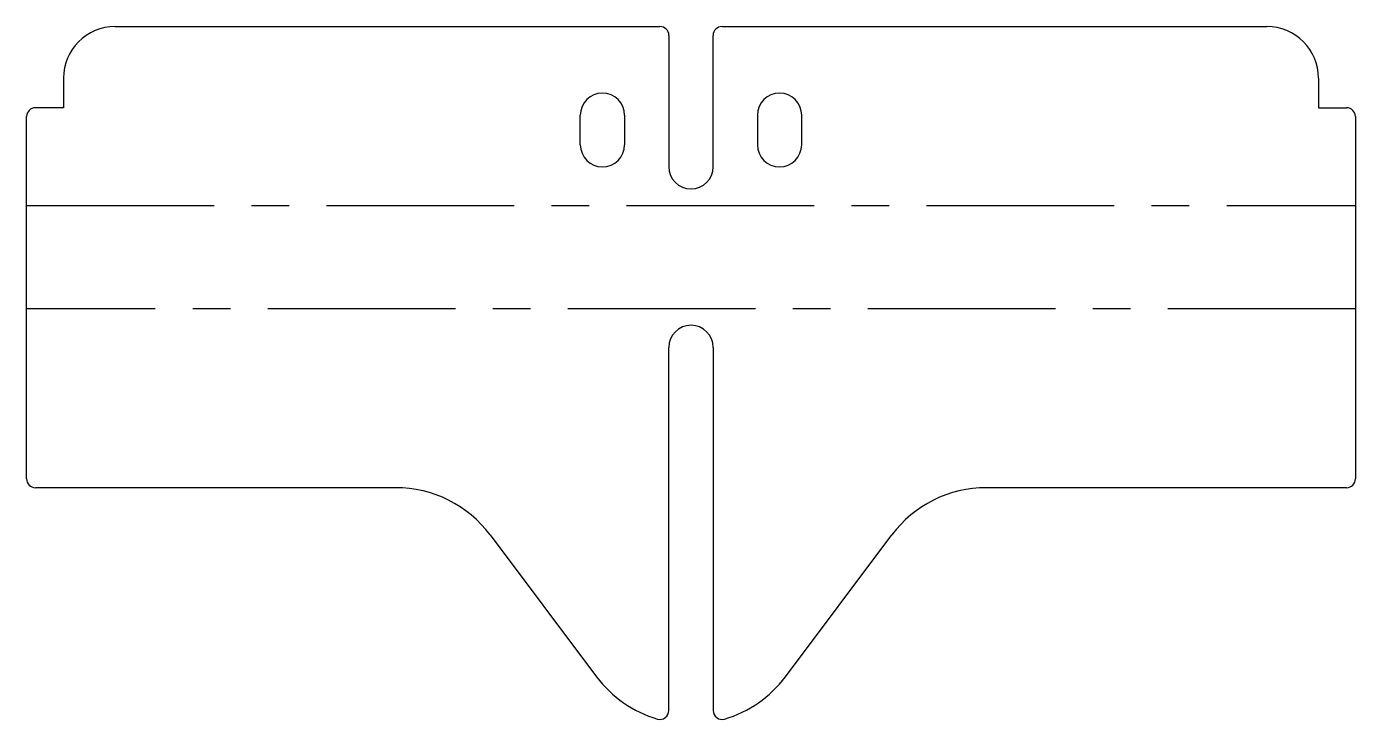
# Model space of a CAD drawing. Extents: x -45 to 45, y -31.3 to 15.6.
import ezdxf

# ---------------------------------------------------------------- set-up
doc = ezdxf.new("R2010")
doc.units = 0
doc.linetypes.add('CENTERX2', pattern=[20.32, 12.7, -2.54, 2.54, -2.54])
doc.layers.get('0').update_dxf_attribs({"linetype": 'CONTINUOUS'})

msp = doc.modelspace()

# ---------------------------------------------------------------- linework, layer by layer
at = {"color": 7, "linetype": 'CONTINUOUS'}
for p, q in [((-39, 15.614), (-2.1, 15.614)), ((2.1, 15.614), (39, 15.614)), ((-1.5, 15.014), (-1.5, 6.114)), ((1.5, 6.114), (1.5, 15.014)), ((-42.5, 12.114), (-42.5, 10.114)), ((42.5, 12.114), (42.5, 10.114)), ((-42.5, 10.114), (-44.4, 10.114)), ((42.5, 10.114), (44.4, 10.114)), ((-45, -15.014), (-45, 9.514)), ((-7.5, 7.614), (-7.5, 9.614)), ((-4.5, 9.614), (-4.5, 7.614)), ((4.5, 9.614), (4.5, 7.614)), ((7.5, 7.614), (7.5, 9.614)), ((45, 9.514), (45, -15.014)), ((-1.5, -30.709), (-1.5, -6.114)), ((1.5, -6.114), (1.5, -30.709)), ((-20, -15.614), (-44.4, -15.614)), ((44.4, -15.614), (20, -15.614)), ((-13.6, -18.814), (-6.4, -28.414)), ((6.4, -28.414), (13.6, -18.814))]:
    msp.add_line(p, q, dxfattribs=at)
at = {"color": 7, "linetype": 'CENTERX2'}
for p, q in [((-45, 3.507), (45, 3.507)), ((45, -3.507), (-45, -3.507))]:
    msp.add_line(p, q, dxfattribs=at)
at = {"color": 7, "linetype": 'CONTINUOUS'}
for centre, radius, start, end in [((-39, 12.114), 3.5, 90, 180), ((-2.1, 15.014), 0.6, 0, 90), ((2.1, 15.014), 0.6, 90, 180), ((39, 12.114), 3.5, 0, 90), ((-6, 9.614), 1.5, 0, 180), ((6, 9.614), 1.5, 0, 180), ((-44.4, 9.514), 0.6, 90, 180), ((44.4, 9.514), 0.6, 0, 90), ((-6, 7.614), 1.5, 180, 0), ((6, 7.614), 1.5, 180, 0), ((0, 6.114), 1.5, 180, 0), ((0, -6.114), 1.5, 0, 180), ((-44.4, -15.014), 0.6, 180, 270), ((44.4, -15.014), 0.6, 270, 0), ((-20, -23.614), 8, 36.8699, 90), ((20, -23.614), 8, 90, 143.1301), ((0, -23.614), 8, 216.8699, 253.51384), ((0, -23.614), 8, 286.48616, 323.1301), ((-2.1, -30.709), 0.6, 253.51384, 0), ((2.1, -30.709), 0.6, 180, 286.48616)]:
    msp.add_arc(centre, radius, start, end, dxfattribs=at)

doc.saveas('drawing.dxf')
